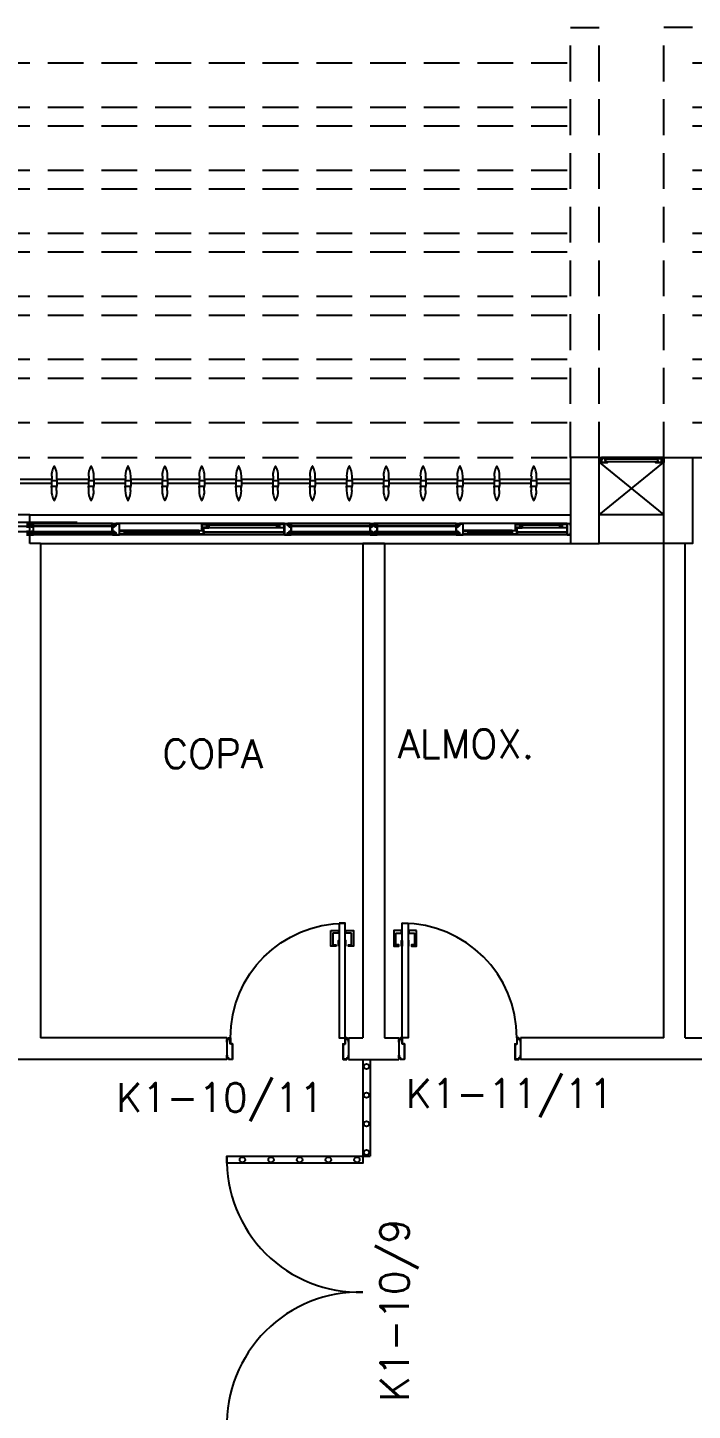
# Model space of a CAD drawing. Header units: millimetres. Extents: x 1887 to 2405, y 1100 to 1335.
# Drawn here: x 2138.97 to 2143.61, y 1265 to 1274.65 of the extents above; entities that cross this region are included whole.
import ezdxf

# ---------------------------------------------------------------- set-up
doc = ezdxf.new("R2010")
doc.units = ezdxf.units.MM
doc.linetypes.add('HIDDEN', pattern=[0.375, 0.25, -0.125])
for name, color, linetype in [('AR- ALV1', 235, 'Continuous'), ('AR-ALV', 2, 'Continuous'), ('AR-BRISES', 1, 'Continuous'), ('AR-ESQ', 1, 'Continuous'), ('AR-ESTC', 3, 'Continuous'), ('AR-PERGOLAPROJ', 1, 'HIDDEN'), ('AR-PORTA', 1, 'Continuous'), ('AR-SHAFT', 1, 'Continuous'), ('BR-PAINEL', 1, 'Continuous'), ('BR-SUPORTE', 1, 'Continuous'), ('DIV', 2, 'Continuous'), ('DT-ESQ-BAGUETE-C', 2, 'Continuous'), ('DT-ESQ-BAGUETE-V', 1, 'Continuous'), ('DT-ESQ-CHAPA DOBRADA-V', 1, 'Continuous'), ('DT-ESQ-MARCO-V', 1, 'Continuous'), ('DT-ESQ-PERFIL CADEIRA-C', 2, 'Continuous'), ('DT-ESQ-PERFIL CADEIRA-V', 1, 'Continuous'), ('DT-ESQ-PERFIL U SIMPLES-C', 2, 'Continuous'), ('DT-ESQ-PERFIL U-C', 2, 'Continuous'), ('DT-ESQ-PERFIL U-V', 1, 'Continuous'), ('DT-ESQ-VENEZIANA-C', 2, 'Continuous'), ('DT-ESQ-VENEZIANA-V', 2, 'Continuous'), ('DT-ESQ-VIDRO-C', 2, 'Continuous'), ('DT-ESQ-VIDRO-PROJ', 1, 'HIDDEN'), ('DT-ESQ-VIDRO-V', 2, 'Continuous'), ('ENDEREÇO', 2, 'Continuous'), ('maçaneta', 1, 'Continuous'), ('mov', 1, 'Continuous'), ('PG-PROJ', 1, 'HIDDEN'), ('PM-PERFIL U-C', 2, 'Continuous'), ('pm1', 2, 'Continuous'), ('TEXTO', 2, 'Continuous')]:
    doc.layers.add(name, color=color, linetype=linetype)
doc.styles.add('UNB-100', font='simplex.shx', dxfattribs={"height": 0.2})
doc.styles.add('UNB1-100', font='simplex.shx', dxfattribs={"height": 0.2})

# ---------------------------------------------------------------- blocks, each defined once
blk = doc.blocks.new('EF21-P')
at = {"layer": 'DT-ESQ-BAGUETE-C', "ltscale": 0.1}
for points in [[(0.4225, -0.08), (0.409, -0.08), (0.409, -0.0785), (0.422, -0.0785, 0.414214), (0.4225, -0.078), (0.4225, -0.067, 0.414214), (0.422, -0.0665), (0.409, -0.0665), (0.409, -0.065), (0.4225, -0.065, -0.414214), (0.424, -0.0665), (0.424, -0.0785, -0.414214)], [(0.7015, -0.08), (0.715, -0.08), (0.715, -0.0785), (0.702, -0.0785, -0.414214), (0.7015, -0.078), (0.7015, -0.067, -0.414214), (0.702, -0.0665), (0.715, -0.0665), (0.715, -0.065), (0.7015, -0.065, 0.414214), (0.7, -0.0665), (0.7, -0.0785, 0.414214)], [(2.61, -0.08), (2.5965, -0.08), (2.5965, -0.0785), (2.6095, -0.0785, 0.414214), (2.61, -0.078), (2.61, -0.067, 0.414214), (2.6095, -0.0665), (2.5965, -0.0665), (2.5965, -0.065), (2.61, -0.065, -0.414214), (2.6115, -0.0665), (2.6115, -0.0785, -0.414214)], [(3.1015, -0.08), (3.115, -0.08), (3.115, -0.0785), (3.102, -0.0785, -0.414214), (3.1015, -0.078), (3.1015, -0.067, -0.414214), (3.102, -0.0665), (3.115, -0.0665), (3.115, -0.065), (3.1015, -0.065, 0.414214), (3.1, -0.0665), (3.1, -0.0785, 0.414214)], [(0.0735, -0.125), (0.06, -0.125), (0.06, -0.1235), (0.073, -0.1235, 0.414214), (0.0735, -0.123), (0.0735, -0.112, 0.414214), (0.073, -0.1115), (0.06, -0.1115), (0.06, -0.11), (0.0735, -0.11, -0.414214), (0.075, -0.1115), (0.075, -0.1235, -0.414214)], [(0.339, -0.125), (0.3525, -0.125), (0.3525, -0.1235), (0.3395, -0.1235, -0.414214), (0.339, -0.123), (0.339, -0.112, -0.414214), (0.3395, -0.1115), (0.3525, -0.1115), (0.3525, -0.11), (0.339, -0.11, 0.414214), (0.3375, -0.1115), (0.3375, -0.1235, 0.414214)], [(2.0485, -0.125), (2.035, -0.125), (2.035, -0.1235), (2.048, -0.1235, 0.414214), (2.0485, -0.123), (2.0485, -0.112, 0.414214), (2.048, -0.1115), (2.035, -0.1115), (2.035, -0.11), (2.0485, -0.11, -0.414214), (2.05, -0.1115), (2.05, -0.1235, -0.414214)], [(2.5265, -0.125), (2.54, -0.125), (2.54, -0.1235), (2.527, -0.1235, -0.414214), (2.5265, -0.123), (2.5265, -0.112, -0.414214), (2.527, -0.1115), (2.54, -0.1115), (2.54, -0.11), (2.5265, -0.11, 0.414214), (2.525, -0.1115), (2.525, -0.1235, 0.414214)]]:
    blk.add_lwpolyline(points, format="xyb", close=True, dxfattribs=at)
at = {"layer": 'DT-ESQ-BAGUETE-V', "ltscale": 0.1}
for p, q in [((0.4225, -0.065), (0.7015, -0.065)), ((2.61, -0.065), (3.1015, -0.065)), ((0.0735, -0.11), (0.339, -0.11)), ((2.0485, -0.11), (2.5265, -0.11))]:
    blk.add_line(p, q, dxfattribs=at)
at = {"layer": 'DT-ESQ-CHAPA DOBRADA-V', "ltscale": 0.1}
for p, q in [((0.025, -0.077), (0.374, -0.077)), ((0.025, -0.08), (0.374, -0.08)), ((2, -0.077), (2.5615, -0.077)), ((2, -0.08), (2.5615, -0.08))]:
    blk.add_line(p, q, dxfattribs=at)
at = {"layer": 'DT-ESQ-MARCO-V', "ltscale": 0.1}
for p, q in [((0.7985, -0.06), (1.3515, -0.06)), ((1.3985, -0.06), (1.9515, -0.06)), ((3.1985, -0.06), (3.7515, -0.06)), ((0.7985, -0.14), (1.3515, -0.14)), ((1.3985, -0.14), (1.9515, -0.14)), ((3.1985, -0.14), (3.7515, -0.14))]:
    blk.add_line(p, q, dxfattribs=at)
at = {"layer": 'DT-ESQ-PERFIL CADEIRA-C', "ltscale": 0.1}
for p, q in [((0.376, -0.0885), (0.4225, -0.0885)), ((0.75, -0.0885), (0.7015, -0.0885)), ((2.5635, -0.0885), (2.61, -0.0885)), ((3.15, -0.0885), (3.1015, -0.0885)), ((0.025, -0.1335), (0.0735, -0.1335)), ((0.3855, -0.1335), (0.339, -0.1335)), ((2, -0.1335), (2.0485, -0.1335)), ((2.573, -0.1335), (2.5265, -0.1335))]:
    blk.add_line(p, q, dxfattribs=at)
for points in [[(0.4225, -0.087, -1), (0.4225, -0.09), (0.376, -0.09, -0.414214), (0.374, -0.088), (0.374, -0.067, -0.414214), (0.376, -0.065), (0.4075, -0.065, -0.414214), (0.409, -0.0665), (0.409, -0.087)], [(0.409, -0.0885, -0.198913), (0.4079, -0.0881, -0.198913), (0.4075, -0.087), (0.4075, -0.067, 0.414214), (0.407, -0.0665), (0.376, -0.0665, 0.414214), (0.3755, -0.067), (0.3755, -0.088, 0.414214), (0.376, -0.0885)], [(0.7015, -0.09), (0.75, -0.09), (0.75, -0.0885), (0.715, -0.0885, 0.198912), (0.7161, -0.0881, 0.198913), (0.7165, -0.087), (0.7165, -0.067, -0.414214), (0.717, -0.0665), (0.75, -0.0665), (0.75, -0.065), (0.7165, -0.065, 0.414214), (0.715, -0.0665), (0.715, -0.0785), (0.715, -0.08), (0.715, -0.087), (0.7015, -0.087, 1)], [(2.61, -0.087, -1), (2.61, -0.09), (2.5635, -0.09, -0.414214), (2.5615, -0.088), (2.5615, -0.067, -0.414214), (2.5635, -0.065), (2.595, -0.065, -0.414214), (2.5965, -0.0665), (2.5965, -0.087)], [(2.5965, -0.0885, -0.198913), (2.5954, -0.0881, -0.198913), (2.595, -0.087), (2.595, -0.067, 0.414214), (2.5945, -0.0665), (2.5635, -0.0665, 0.414214), (2.563, -0.067), (2.563, -0.088, 0.414214), (2.5635, -0.0885)], [(3.1015, -0.09), (3.15, -0.09), (3.15, -0.0885), (3.115, -0.0885, 0.198912), (3.1161, -0.0881, 0.198913), (3.1165, -0.087), (3.1165, -0.067, -0.414214), (3.117, -0.0665), (3.15, -0.0665), (3.15, -0.065), (3.1165, -0.065, 0.414214), (3.115, -0.0665), (3.115, -0.0785), (3.115, -0.08), (3.115, -0.087), (3.1015, -0.087, 1)], [(0.0735, -0.135), (0.025, -0.135), (0.025, -0.1335), (0.06, -0.1335, -0.198912), (0.0589, -0.1331, -0.198913), (0.0585, -0.132), (0.0585, -0.112, 0.414214), (0.058, -0.1115), (0.025, -0.1115), (0.025, -0.11), (0.0585, -0.11, -0.414214), (0.06, -0.1115), (0.06, -0.1235), (0.06, -0.125), (0.06, -0.132), (0.0735, -0.132, -1)], [(0.339, -0.132, 1), (0.339, -0.135), (0.3855, -0.135, 0.414214), (0.3875, -0.133), (0.3875, -0.112, 0.414214), (0.3855, -0.11), (0.354, -0.11, 0.414214), (0.3525, -0.1115), (0.3525, -0.132)], [(0.3525, -0.1335, 0.198913), (0.3536, -0.1331, 0.198913), (0.354, -0.132), (0.354, -0.112, -0.414214), (0.3545, -0.1115), (0.3855, -0.1115, -0.414214), (0.386, -0.112), (0.386, -0.133, -0.414214), (0.3855, -0.1335)], [(2.0485, -0.135), (2, -0.135), (2, -0.1335), (2.035, -0.1335, -0.198912), (2.0339, -0.1331, -0.198913), (2.0335, -0.132), (2.0335, -0.112, 0.414214), (2.033, -0.1115), (2, -0.1115), (2, -0.11), (2.0335, -0.11, -0.414214), (2.035, -0.1115), (2.035, -0.1235), (2.035, -0.125), (2.035, -0.132), (2.0485, -0.132, -1)], [(2.5265, -0.132, 1), (2.5265, -0.135), (2.573, -0.135, 0.414214), (2.575, -0.133), (2.575, -0.112, 0.414214), (2.573, -0.11), (2.5415, -0.11, 0.414214), (2.54, -0.1115), (2.54, -0.132)], [(2.54, -0.1335, 0.198913), (2.5411, -0.1331, 0.198913), (2.5415, -0.132), (2.5415, -0.112, -0.414214), (2.542, -0.1115), (2.573, -0.1115, -0.414214), (2.5735, -0.112), (2.5735, -0.133, -0.414214), (2.573, -0.1335)]]:
    blk.add_lwpolyline(points, format="xyb", close=True, dxfattribs=at)
at = {"layer": 'DT-ESQ-PERFIL CADEIRA-V', "ltscale": 0.1}
for p, q in [((0.4075, -0.09), (0.7015, -0.09)), ((2.595, -0.09), (3.1015, -0.09)), ((0.0735, -0.135), (0.339, -0.135)), ((2.0485, -0.135), (2.5265, -0.135))]:
    blk.add_line(p, q, dxfattribs=at)
at = {"layer": 'DT-ESQ-PERFIL U SIMPLES-C', "ltscale": 0.1}
for points in [[(0.376, -0.102), (0.384, -0.102), (0.384, -0.1005), (0.376, -0.1005, -0.414214), (0.3755, -0.1), (0.3755, -0.092, -0.414214), (0.376, -0.0915), (0.384, -0.0915), (0.384, -0.09), (0.376, -0.09, 0.414214), (0.374, -0.092), (0.374, -0.1, 0.414214)], [(2.5635, -0.102), (2.5715, -0.102), (2.5715, -0.1005), (2.5635, -0.1005, -0.414214), (2.563, -0.1), (2.563, -0.092, -0.414214), (2.5635, -0.0915), (2.5715, -0.0915), (2.5715, -0.09), (2.5635, -0.09, 0.414214), (2.5615, -0.092), (2.5615, -0.1, 0.414214)], [(0.3855, -0.098), (0.3775, -0.098), (0.3775, -0.0995), (0.3855, -0.0995, -0.414214), (0.386, -0.1), (0.386, -0.108, -0.414214), (0.3855, -0.1085), (0.3775, -0.1085), (0.3775, -0.11), (0.3855, -0.11, 0.414214), (0.3875, -0.108), (0.3875, -0.1, 0.414214)], [(2.573, -0.098), (2.565, -0.098), (2.565, -0.0995), (2.573, -0.0995, -0.414214), (2.5735, -0.1), (2.5735, -0.108, -0.414214), (2.573, -0.1085), (2.565, -0.1085), (2.565, -0.11), (2.573, -0.11, 0.414214), (2.575, -0.108), (2.575, -0.1, 0.414214)]]:
    blk.add_lwpolyline(points, format="xyb", close=True, dxfattribs=at)
at = {"layer": 'DT-ESQ-PERFIL U-C', "ltscale": 0.1}
for points in [[(0, -0.0615, -0.414214), (0.0015, -0.06), (0.0235, -0.06, -0.414214), (0.025, -0.0615), (0.025, -0.1385, -0.414214), (0.0235, -0.14), (0.0015, -0.14, -0.414214), (0, -0.1385), (0, -0.125), (0.0015, -0.125), (0.0015, -0.138, 0.414214), (0.002, -0.1385), (0.023, -0.1385, 0.414214), (0.0235, -0.138), (0.0235, -0.062, 0.414214), (0.023, -0.0615), (0.002, -0.0615, 0.414214), (0.0015, -0.062), (0.0015, -0.075), (0, -0.075)], [(0.775, -0.0615, 0.414214), (0.7735, -0.06), (0.7515, -0.06, 0.414214), (0.75, -0.0615), (0.75, -0.1385, 0.414214), (0.7515, -0.14), (0.7735, -0.14, 0.414214), (0.775, -0.1385), (0.775, -0.125), (0.7735, -0.125), (0.7735, -0.138, -0.414214), (0.773, -0.1385), (0.752, -0.1385, -0.414214), (0.7515, -0.138), (0.7515, -0.062, -0.414214), (0.752, -0.0615), (0.773, -0.0615, -0.414214), (0.7735, -0.062), (0.7735, -0.075), (0.775, -0.075)], [(0.8, -0.1285), (0.8, -0.1385, -0.414214), (0.7985, -0.14), (0.7765, -0.14, -0.414214), (0.775, -0.1385), (0.775, -0.125), (0.7765, -0.125), (0.7765, -0.138, 0.414214), (0.777, -0.1385), (0.798, -0.1385, 0.414214), (0.7985, -0.138), (0.7985, -0.1285), (0.7855, -0.1285, -0.414214), (0.784, -0.127), (0.784, -0.117, -0.414214), (0.7855, -0.1155), (0.7985, -0.1155), (0.7985, -0.0845), (0.7855, -0.0845, -0.414214), (0.784, -0.083), (0.784, -0.073, -0.414214), (0.7855, -0.0715), (0.7985, -0.0715), (0.7985, -0.062, 0.414214), (0.798, -0.0615), (0.777, -0.0615, 0.414214), (0.7765, -0.062), (0.7765, -0.075), (0.775, -0.075), (0.775, -0.0615, -0.414214), (0.7765, -0.06), (0.7985, -0.06, -0.414214), (0.8, -0.0615), (0.8, -0.0715, -0.414214), (0.7985, -0.073), (0.7855, -0.073), (0.7855, -0.083), (0.7985, -0.083), (0.7985, -0.083, -0.414214), (0.8, -0.0845), (0.8, -0.1155, -0.414214), (0.7985, -0.117), (0.7985, -0.117), (0.7855, -0.117), (0.7855, -0.127), (0.7985, -0.127, -0.414214)], [(1.35, -0.1285), (1.35, -0.1385, 0.414214), (1.3515, -0.14), (1.3735, -0.14, 0.414214), (1.375, -0.1385), (1.375, -0.125), (1.3735, -0.125), (1.3735, -0.138, -0.414214), (1.373, -0.1385), (1.352, -0.1385, -0.414214), (1.3515, -0.138), (1.3515, -0.1285), (1.3645, -0.1285, 0.414214), (1.366, -0.127), (1.366, -0.117, 0.414214), (1.3645, -0.1155), (1.3515, -0.1155), (1.3515, -0.0845), (1.3645, -0.0845, 0.414214), (1.366, -0.083), (1.366, -0.073, 0.414214), (1.3645, -0.0715), (1.3515, -0.0715), (1.3515, -0.062, -0.414214), (1.352, -0.0615), (1.373, -0.0615, -0.414214), (1.3735, -0.062), (1.3735, -0.075), (1.375, -0.075), (1.375, -0.0615, 0.414214), (1.3735, -0.06), (1.3515, -0.06, 0.414214), (1.35, -0.0615), (1.35, -0.0715, 0.414214), (1.3515, -0.073), (1.3645, -0.073), (1.3645, -0.083), (1.3515, -0.083), (1.3515, -0.083, 0.414214), (1.35, -0.0845), (1.35, -0.1155, 0.414214), (1.3515, -0.117), (1.3515, -0.117), (1.3645, -0.117), (1.3645, -0.127), (1.3515, -0.127, 0.414214)], [(1.4, -0.1285), (1.4, -0.1385, -0.414214), (1.3985, -0.14), (1.3765, -0.14, -0.414214), (1.375, -0.1385), (1.375, -0.125), (1.3765, -0.125), (1.3765, -0.138, 0.414214), (1.377, -0.1385), (1.398, -0.1385, 0.414214), (1.3985, -0.138), (1.3985, -0.1285), (1.3855, -0.1285, -0.414214), (1.384, -0.127), (1.384, -0.117, -0.414214), (1.3855, -0.1155), (1.3985, -0.1155), (1.3985, -0.0845), (1.3855, -0.0845, -0.414214), (1.384, -0.083), (1.384, -0.073, -0.414214), (1.3855, -0.0715), (1.3985, -0.0715), (1.3985, -0.062, 0.414214), (1.398, -0.0615), (1.377, -0.0615, 0.414214), (1.3765, -0.062), (1.3765, -0.075), (1.375, -0.075), (1.375, -0.0615, -0.414214), (1.3765, -0.06), (1.3985, -0.06, -0.414214), (1.4, -0.0615), (1.4, -0.0715, -0.414214), (1.3985, -0.073), (1.3855, -0.073), (1.3855, -0.083), (1.3985, -0.083), (1.3985, -0.083, -0.414214), (1.4, -0.0845), (1.4, -0.1155, -0.414214), (1.3985, -0.117), (1.3985, -0.117), (1.3855, -0.117), (1.3855, -0.127), (1.3985, -0.127, -0.414214)], [(1.95, -0.1285), (1.95, -0.1385, 0.414214), (1.9515, -0.14), (1.9735, -0.14, 0.414214), (1.975, -0.1385), (1.975, -0.125), (1.9735, -0.125), (1.9735, -0.138, -0.414214), (1.973, -0.1385), (1.952, -0.1385, -0.414214), (1.9515, -0.138), (1.9515, -0.1285), (1.9645, -0.1285, 0.414214), (1.966, -0.127), (1.966, -0.117, 0.414214), (1.9645, -0.1155), (1.9515, -0.1155), (1.9515, -0.0845), (1.9645, -0.0845, 0.414214), (1.966, -0.083), (1.966, -0.073, 0.414214), (1.9645, -0.0715), (1.9515, -0.0715), (1.9515, -0.062, -0.414214), (1.952, -0.0615), (1.973, -0.0615, -0.414214), (1.9735, -0.062), (1.9735, -0.075), (1.975, -0.075), (1.975, -0.0615, 0.414214), (1.9735, -0.06), (1.9515, -0.06, 0.414214), (1.95, -0.0615), (1.95, -0.0715, 0.414214), (1.9515, -0.073), (1.9645, -0.073), (1.9645, -0.083), (1.9515, -0.083), (1.9515, -0.083, 0.414214), (1.95, -0.0845), (1.95, -0.1155, 0.414214), (1.9515, -0.117), (1.9515, -0.117), (1.9645, -0.117), (1.9645, -0.127), (1.9515, -0.127, 0.414214)], [(1.975, -0.0615, -0.414214), (1.9765, -0.06), (1.9985, -0.06, -0.414214), (2, -0.0615), (2, -0.1385, -0.414214), (1.9985, -0.14), (1.9765, -0.14, -0.414214), (1.975, -0.1385), (1.975, -0.125), (1.9765, -0.125), (1.9765, -0.138, 0.414214), (1.977, -0.1385), (1.998, -0.1385, 0.414214), (1.9985, -0.138), (1.9985, -0.062, 0.414214), (1.998, -0.0615), (1.977, -0.0615, 0.414214), (1.9765, -0.062), (1.9765, -0.075), (1.975, -0.075)], [(3.175, -0.0615, 0.414214), (3.1735, -0.06), (3.1515, -0.06, 0.414214), (3.15, -0.0615), (3.15, -0.1385, 0.414214), (3.1515, -0.14), (3.1735, -0.14, 0.414214), (3.175, -0.1385), (3.175, -0.125), (3.1735, -0.125), (3.1735, -0.138, -0.414214), (3.173, -0.1385), (3.152, -0.1385, -0.414214), (3.1515, -0.138), (3.1515, -0.062, -0.414214), (3.152, -0.0615), (3.173, -0.0615, -0.414214), (3.1735, -0.062), (3.1735, -0.075), (3.175, -0.075)], [(3.2, -0.1285), (3.2, -0.1385, -0.414214), (3.1985, -0.14), (3.1765, -0.14, -0.414214), (3.175, -0.1385), (3.175, -0.125), (3.1765, -0.125), (3.1765, -0.138, 0.414214), (3.177, -0.1385), (3.198, -0.1385, 0.414214), (3.1985, -0.138), (3.1985, -0.1285), (3.1855, -0.1285, -0.414214), (3.184, -0.127), (3.184, -0.117, -0.414214), (3.1855, -0.1155), (3.1985, -0.1155), (3.1985, -0.0845), (3.1855, -0.0845, -0.414214), (3.184, -0.083), (3.184, -0.073, -0.414214), (3.1855, -0.0715), (3.1985, -0.0715), (3.1985, -0.062, 0.414214), (3.198, -0.0615), (3.177, -0.0615, 0.414214), (3.1765, -0.062), (3.1765, -0.075), (3.175, -0.075), (3.175, -0.0615, -0.414214), (3.1765, -0.06), (3.1985, -0.06, -0.414214), (3.2, -0.0615), (3.2, -0.0715, -0.414214), (3.1985, -0.073), (3.1855, -0.073), (3.1855, -0.083), (3.1985, -0.083), (3.1985, -0.083, -0.414214), (3.2, -0.0845), (3.2, -0.1155, -0.414214), (3.1985, -0.117), (3.1985, -0.117), (3.1855, -0.117), (3.1855, -0.127), (3.1985, -0.127, -0.414214)], [(3.75, -0.1285), (3.75, -0.1385, 0.414214), (3.7515, -0.14), (3.7735, -0.14, 0.414214), (3.775, -0.1385), (3.775, -0.125), (3.7735, -0.125), (3.7735, -0.138, -0.414214), (3.773, -0.1385), (3.752, -0.1385, -0.414214), (3.7515, -0.138), (3.7515, -0.1285), (3.7645, -0.1285, 0.414214), (3.766, -0.127), (3.766, -0.117, 0.414214), (3.7645, -0.1155), (3.7515, -0.1155), (3.7515, -0.0845), (3.7645, -0.0845, 0.414214), (3.766, -0.083), (3.766, -0.073, 0.414214), (3.7645, -0.0715), (3.7515, -0.0715), (3.7515, -0.062, -0.414214), (3.752, -0.0615), (3.773, -0.0615, -0.414214), (3.7735, -0.062), (3.7735, -0.075), (3.775, -0.075), (3.775, -0.0615, 0.414214), (3.7735, -0.06), (3.7515, -0.06, 0.414214), (3.75, -0.0615), (3.75, -0.0715, 0.414214), (3.7515, -0.073), (3.7645, -0.073), (3.7645, -0.083), (3.7515, -0.083), (3.7515, -0.083, 0.414214), (3.75, -0.0845), (3.75, -0.1155, 0.414214), (3.7515, -0.117), (3.7515, -0.117), (3.7645, -0.117), (3.7645, -0.127), (3.7515, -0.127, 0.414214)]]:
    blk.add_lwpolyline(points, format="xyb", close=True, dxfattribs=at)
at = {"layer": 'DT-ESQ-PERFIL U-V', "ltscale": 0.1}
for p, q in [((0.0235, -0.06), (0.7515, -0.06)), ((1.9985, -0.06), (3.1515, -0.06)), ((0.0235, -0.14), (0.7515, -0.14)), ((1.9985, -0.14), (3.1515, -0.14))]:
    blk.add_line(p, q, dxfattribs=at)
at = {"layer": 'DT-ESQ-VIDRO-C', "ltscale": 0.1}
for points in [[(0.7125, -0.085), (0.7125, -0.082), (0.4115, -0.082), (0.4115, -0.085)], [(1.3625, -0.081), (1.3625, -0.075), (0.7875, -0.075), (0.7875, -0.081)], [(1.9625, -0.081), (1.9625, -0.075), (1.3875, -0.075), (1.3875, -0.081)], [(3.1125, -0.085), (3.1125, -0.082), (2.599, -0.082), (2.599, -0.085)], [(3.7625, -0.081), (3.7625, -0.075), (3.1875, -0.075), (3.1875, -0.081)], [(0.063, -0.13), (0.063, -0.127), (0.3495, -0.127), (0.3495, -0.13)], [(2.038, -0.13), (2.038, -0.127), (2.537, -0.127), (2.537, -0.13)]]:
    blk.add_lwpolyline(points, close=True, dxfattribs=at)
at = {"layer": 'DT-ESQ-VIDRO-PROJ', "ltscale": 0.1}
for points in [[(3.7985, -0.14), (3.7765, -0.14, -0.414214), (3.775, -0.1385), (3.775, -0.125), (3.7765, -0.125), (3.7765, -0.138, 0.414214), (3.777, -0.1385), (3.798, -0.1385, 0.414214)], [(3.7985, -0.1285), (3.7855, -0.1285, -0.414214), (3.784, -0.127), (3.784, -0.117, -0.414214), (3.7855, -0.1155), (3.7985, -0.1155)], [(3.7985, -0.0845), (3.7855, -0.0845, -0.414214), (3.784, -0.083), (3.784, -0.073, -0.414214), (3.7855, -0.0715), (3.7985, -0.0715)], [(3.798, -0.0615), (3.777, -0.0615, 0.414214), (3.7765, -0.062), (3.7765, -0.075), (3.775, -0.075), (3.775, -0.0615, -0.414214), (3.7765, -0.06), (3.7985, -0.06, -0.414214)], [(3.7985, -0.117), (3.7855, -0.117), (3.7855, -0.127), (3.7985, -0.127, -0.414214)]]:
    blk.add_lwpolyline(points, format="xyb", dxfattribs=at)
blk.add_lwpolyline([(3.7985, -0.073), (3.7855, -0.073), (3.7855, -0.083), (3.7985, -0.083)], dxfattribs=at)
for points in [[(4.3625, -0.081), (4.3625, -0.075), (3.7875, -0.075), (3.7875, -0.081)], [(4.3625, -0.119), (4.3625, -0.125), (3.7875, -0.125), (3.7875, -0.119)]]:
    blk.add_lwpolyline(points, close=True, dxfattribs=at)
at = {"layer": 'DT-ESQ-VIDRO-V', "ltscale": 0.1}
for points in [[(1.3625, -0.119), (1.3625, -0.125), (0.7875, -0.125), (0.7875, -0.119)], [(1.9625, -0.119), (1.9625, -0.125), (1.3875, -0.125), (1.3875, -0.119)], [(3.7625, -0.119), (3.7625, -0.125), (3.1875, -0.125), (3.1875, -0.119)]]:
    blk.add_lwpolyline(points, close=True, dxfattribs=at)
blk = doc.blocks.new('BR-MODULO8')
at = {"layer": 'BR-PAINEL'}
for p, q in [((-3.6242, 0.27), (-3.6217, 0.27)), ((-3.6242, 0.25), (-3.6242, 0.24)), ((-3.6242, 0.25), (-3.6217, 0.25)), ((-3.6242, 0.24), (-3.5858, 0.24)), ((-3.6242, 0.24), (-3.6242, 0.2)), ((-3.6242, 0.2), (-3.5858, 0.2)), ((-3.6242, 0.19), (-3.6242, 0.2)), ((-3.6217, 0.27), (-3.6217, 0.25)), ((-3.5883, 0.27), (-3.5883, 0.25)), ((-3.5858, 0.27), (-3.5883, 0.27)), ((-3.5858, 0.25), (-3.5883, 0.25)), ((-3.5858, 0.25), (-3.5858, 0.24)), ((-3.5858, 0.24), (-3.5858, 0.2)), ((-3.5858, 0.19), (-3.5858, 0.2)), ((-3.3667, 0.27), (-3.3642, 0.27)), ((-3.3667, 0.25), (-3.3667, 0.24)), ((-3.3667, 0.25), (-3.3642, 0.25)), ((-3.3667, 0.24), (-3.3283, 0.24)), ((-3.3667, 0.24), (-3.3667, 0.2)), ((-3.3667, 0.2), (-3.3283, 0.2)), ((-3.3667, 0.19), (-3.3667, 0.2)), ((-3.3642, 0.27), (-3.3642, 0.25)), ((-3.3308, 0.27), (-3.3308, 0.25)), ((-3.3283, 0.27), (-3.3308, 0.27)), ((-3.3283, 0.25), (-3.3308, 0.25)), ((-3.3283, 0.25), (-3.3283, 0.24)), ((-3.3283, 0.24), (-3.3283, 0.2)), ((-3.3283, 0.19), (-3.3283, 0.2)), ((-3.1092, 0.27), (-3.1067, 0.27)), ((-3.1092, 0.25), (-3.1092, 0.24)), ((-3.1092, 0.25), (-3.1067, 0.25)), ((-3.1092, 0.24), (-3.0708, 0.24)), ((-3.1092, 0.24), (-3.1092, 0.2)), ((-3.1092, 0.2), (-3.0708, 0.2)), ((-3.1092, 0.19), (-3.1092, 0.2)), ((-3.1067, 0.27), (-3.1067, 0.25)), ((-3.0733, 0.27), (-3.0733, 0.25)), ((-3.0708, 0.27), (-3.0733, 0.27)), ((-3.0708, 0.25), (-3.0733, 0.25)), ((-3.0708, 0.25), (-3.0708, 0.24)), ((-3.0708, 0.24), (-3.0708, 0.2)), ((-3.0708, 0.19), (-3.0708, 0.2)), ((-2.8517, 0.27), (-2.8492, 0.27)), ((-2.8517, 0.25), (-2.8517, 0.24)), ((-2.8517, 0.25), (-2.8492, 0.25)), ((-2.8517, 0.24), (-2.8133, 0.24)), ((-2.8517, 0.24), (-2.8517, 0.2)), ((-2.8517, 0.2), (-2.8133, 0.2)), ((-2.8517, 0.19), (-2.8517, 0.2)), ((-2.8492, 0.27), (-2.8492, 0.25)), ((-2.8158, 0.27), (-2.8158, 0.25)), ((-2.8133, 0.27), (-2.8158, 0.27)), ((-2.8133, 0.25), (-2.8158, 0.25)), ((-2.8133, 0.25), (-2.8133, 0.24)), ((-2.8133, 0.24), (-2.8133, 0.2)), ((-2.8133, 0.19), (-2.8133, 0.2)), ((-2.5942, 0.27), (-2.5917, 0.27)), ((-2.5942, 0.25), (-2.5942, 0.24)), ((-2.5942, 0.25), (-2.5917, 0.25)), ((-2.5942, 0.24), (-2.5558, 0.24)), ((-2.5942, 0.24), (-2.5942, 0.2)), ((-2.5942, 0.2), (-2.5558, 0.2)), ((-2.5942, 0.19), (-2.5942, 0.2)), ((-2.5917, 0.27), (-2.5917, 0.25)), ((-2.5583, 0.27), (-2.5583, 0.25)), ((-2.5558, 0.27), (-2.5583, 0.27)), ((-2.5558, 0.25), (-2.5583, 0.25)), ((-2.5558, 0.25), (-2.5558, 0.24)), ((-2.5558, 0.24), (-2.5558, 0.2)), ((-2.5558, 0.19), (-2.5558, 0.2)), ((-2.3367, 0.27), (-2.3342, 0.27)), ((-2.3367, 0.25), (-2.3367, 0.24)), ((-2.3367, 0.25), (-2.3342, 0.25)), ((-2.3367, 0.24), (-2.2983, 0.24)), ((-2.3367, 0.24), (-2.3367, 0.2)), ((-2.3367, 0.2), (-2.2983, 0.2)), ((-2.3367, 0.19), (-2.3367, 0.2)), ((-2.3342, 0.27), (-2.3342, 0.25)), ((-2.3008, 0.27), (-2.3008, 0.25)), ((-2.2983, 0.27), (-2.3008, 0.27)), ((-2.2983, 0.25), (-2.3008, 0.25)), ((-2.2983, 0.25), (-2.2983, 0.24)), ((-2.2983, 0.24), (-2.2983, 0.2)), ((-2.2983, 0.19), (-2.2983, 0.2)), ((-2.0792, 0.27), (-2.0767, 0.27)), ((-2.0792, 0.25), (-2.0792, 0.24)), ((-2.0792, 0.25), (-2.0767, 0.25)), ((-2.0792, 0.24), (-2.0408, 0.24)), ((-2.0792, 0.24), (-2.0792, 0.2)), ((-2.0792, 0.2), (-2.0408, 0.2)), ((-2.0792, 0.19), (-2.0792, 0.2)), ((-2.0767, 0.27), (-2.0767, 0.25)), ((-2.0433, 0.27), (-2.0433, 0.25)), ((-2.0408, 0.27), (-2.0433, 0.27)), ((-2.0408, 0.25), (-2.0433, 0.25)), ((-2.0408, 0.25), (-2.0408, 0.24)), ((-2.0408, 0.24), (-2.0408, 0.2)), ((-2.0408, 0.19), (-2.0408, 0.2)), ((-1.8217, 0.27), (-1.8192, 0.27)), ((-1.8217, 0.25), (-1.8217, 0.24)), ((-1.8217, 0.25), (-1.8192, 0.25)), ((-1.8217, 0.24), (-1.7833, 0.24)), ((-1.8217, 0.24), (-1.8217, 0.2)), ((-1.8217, 0.2), (-1.7833, 0.2)), ((-1.8217, 0.19), (-1.8217, 0.2)), ((-1.8192, 0.27), (-1.8192, 0.25)), ((-1.7858, 0.27), (-1.7858, 0.25)), ((-1.7833, 0.27), (-1.7858, 0.27)), ((-1.7833, 0.25), (-1.7858, 0.25)), ((-1.7833, 0.25), (-1.7833, 0.24)), ((-1.7833, 0.24), (-1.7833, 0.2)), ((-1.7833, 0.19), (-1.7833, 0.2)), ((-1.5642, 0.27), (-1.5617, 0.27)), ((-1.5642, 0.25), (-1.5642, 0.24)), ((-1.5642, 0.25), (-1.5617, 0.25)), ((-1.5642, 0.24), (-1.5258, 0.24)), ((-1.5642, 0.24), (-1.5642, 0.2)), ((-1.5642, 0.2), (-1.5258, 0.2)), ((-1.5642, 0.19), (-1.5642, 0.2)), ((-1.5617, 0.27), (-1.5617, 0.25)), ((-1.5283, 0.27), (-1.5283, 0.25)), ((-1.5258, 0.27), (-1.5283, 0.27)), ((-1.5258, 0.25), (-1.5283, 0.25)), ((-1.5258, 0.25), (-1.5258, 0.24)), ((-1.5258, 0.24), (-1.5258, 0.2)), ((-1.5258, 0.19), (-1.5258, 0.2)), ((-1.3067, 0.27), (-1.3042, 0.27)), ((-1.3067, 0.25), (-1.3067, 0.24)), ((-1.3067, 0.25), (-1.3042, 0.25)), ((-1.3067, 0.24), (-1.2683, 0.24)), ((-1.3067, 0.24), (-1.3067, 0.2)), ((-1.3067, 0.2), (-1.2683, 0.2)), ((-1.3067, 0.19), (-1.3067, 0.2)), ((-1.3042, 0.27), (-1.3042, 0.25)), ((-1.2708, 0.27), (-1.2708, 0.25)), ((-1.2683, 0.27), (-1.2708, 0.27)), ((-1.2683, 0.25), (-1.2708, 0.25)), ((-1.2683, 0.25), (-1.2683, 0.24)), ((-1.2683, 0.24), (-1.2683, 0.2)), ((-1.2683, 0.19), (-1.2683, 0.2)), ((-1.0492, 0.27), (-1.0467, 0.27)), ((-1.0492, 0.25), (-1.0492, 0.24)), ((-1.0492, 0.25), (-1.0467, 0.25)), ((-1.0492, 0.24), (-1.0108, 0.24)), ((-1.0492, 0.24), (-1.0492, 0.2)), ((-1.0492, 0.2), (-1.0108, 0.2)), ((-1.0492, 0.19), (-1.0492, 0.2)), ((-1.0467, 0.27), (-1.0467, 0.25)), ((-1.0133, 0.27), (-1.0133, 0.25)), ((-1.0108, 0.27), (-1.0133, 0.27)), ((-1.0108, 0.25), (-1.0133, 0.25)), ((-1.0108, 0.25), (-1.0108, 0.24)), ((-1.0108, 0.24), (-1.0108, 0.2)), ((-1.0108, 0.19), (-1.0108, 0.2)), ((-0.7917, 0.27), (-0.7892, 0.27)), ((-0.7917, 0.25), (-0.7917, 0.24)), ((-0.7917, 0.25), (-0.7892, 0.25)), ((-0.7917, 0.24), (-0.7533, 0.24)), ((-0.7917, 0.24), (-0.7917, 0.2)), ((-0.7917, 0.2), (-0.7533, 0.2)), ((-0.7917, 0.19), (-0.7917, 0.2)), ((-0.7892, 0.27), (-0.7892, 0.25)), ((-0.7558, 0.27), (-0.7558, 0.25)), ((-0.7533, 0.27), (-0.7558, 0.27)), ((-0.7533, 0.25), (-0.7558, 0.25)), ((-0.7533, 0.25), (-0.7533, 0.24)), ((-0.7533, 0.24), (-0.7533, 0.2)), ((-0.7533, 0.19), (-0.7533, 0.2)), ((-0.5342, 0.27), (-0.5317, 0.27)), ((-0.5342, 0.25), (-0.5317, 0.25)), ((-0.5342, 0.25), (-0.5342, 0.24)), ((-0.5342, 0.24), (-0.5342, 0.2)), ((-0.5342, 0.24), (-0.4958, 0.24)), ((-0.5342, 0.19), (-0.5342, 0.2)), ((-0.5342, 0.2), (-0.4958, 0.2)), ((-0.5317, 0.27), (-0.5317, 0.25)), ((-0.4958, 0.27), (-0.4983, 0.27)), ((-0.4983, 0.27), (-0.4983, 0.25)), ((-0.4958, 0.25), (-0.4983, 0.25)), ((-0.4958, 0.25), (-0.4958, 0.24)), ((-0.4958, 0.24), (-0.4958, 0.2)), ((-0.4958, 0.19), (-0.4958, 0.2)), ((-0.2767, 0.27), (-0.2742, 0.27)), ((-0.2767, 0.25), (-0.2767, 0.24)), ((-0.2767, 0.25), (-0.2742, 0.25)), ((-0.2767, 0.24), (-0.2383, 0.24)), ((-0.2767, 0.24), (-0.2767, 0.2)), ((-0.2767, 0.2), (-0.2383, 0.2)), ((-0.2767, 0.19), (-0.2767, 0.2)), ((-0.2742, 0.27), (-0.2742, 0.25)), ((-0.2408, 0.27), (-0.2408, 0.25)), ((-0.2383, 0.27), (-0.2408, 0.27)), ((-0.2383, 0.25), (-0.2408, 0.25)), ((-0.2383, 0.25), (-0.2383, 0.24)), ((-0.2383, 0.24), (-0.2383, 0.2)), ((-0.2383, 0.19), (-0.2383, 0.2)), ((-3.6242, 0.19), (-3.6217, 0.19)), ((-3.6242, 0.17), (-3.6217, 0.17)), ((-3.6217, 0.17), (-3.6217, 0.19)), ((-3.5858, 0.19), (-3.5883, 0.19)), ((-3.5883, 0.17), (-3.5883, 0.19)), ((-3.5858, 0.17), (-3.5883, 0.17)), ((-3.3667, 0.19), (-3.3642, 0.19)), ((-3.3667, 0.17), (-3.3642, 0.17)), ((-3.3642, 0.17), (-3.3642, 0.19)), ((-3.3283, 0.19), (-3.3308, 0.19)), ((-3.3308, 0.17), (-3.3308, 0.19)), ((-3.3283, 0.17), (-3.3308, 0.17)), ((-3.1092, 0.19), (-3.1067, 0.19)), ((-3.1092, 0.17), (-3.1067, 0.17)), ((-3.1067, 0.17), (-3.1067, 0.19)), ((-3.0708, 0.19), (-3.0733, 0.19)), ((-3.0733, 0.17), (-3.0733, 0.19)), ((-3.0708, 0.17), (-3.0733, 0.17)), ((-2.8517, 0.19), (-2.8492, 0.19)), ((-2.8517, 0.17), (-2.8492, 0.17)), ((-2.8492, 0.17), (-2.8492, 0.19)), ((-2.8133, 0.19), (-2.8158, 0.19)), ((-2.8158, 0.17), (-2.8158, 0.19)), ((-2.8133, 0.17), (-2.8158, 0.17)), ((-2.5942, 0.19), (-2.5917, 0.19)), ((-2.5942, 0.17), (-2.5917, 0.17)), ((-2.5917, 0.17), (-2.5917, 0.19)), ((-2.5558, 0.19), (-2.5583, 0.19)), ((-2.5583, 0.17), (-2.5583, 0.19)), ((-2.5558, 0.17), (-2.5583, 0.17)), ((-2.3367, 0.19), (-2.3342, 0.19)), ((-2.3367, 0.17), (-2.3342, 0.17)), ((-2.3342, 0.17), (-2.3342, 0.19)), ((-2.2983, 0.19), (-2.3008, 0.19)), ((-2.3008, 0.17), (-2.3008, 0.19)), ((-2.2983, 0.17), (-2.3008, 0.17)), ((-2.0792, 0.19), (-2.0767, 0.19)), ((-2.0792, 0.17), (-2.0767, 0.17)), ((-2.0767, 0.17), (-2.0767, 0.19)), ((-2.0408, 0.19), (-2.0433, 0.19)), ((-2.0433, 0.17), (-2.0433, 0.19)), ((-2.0408, 0.17), (-2.0433, 0.17)), ((-1.8217, 0.19), (-1.8192, 0.19)), ((-1.8217, 0.17), (-1.8192, 0.17)), ((-1.8192, 0.17), (-1.8192, 0.19)), ((-1.7833, 0.19), (-1.7858, 0.19)), ((-1.7858, 0.17), (-1.7858, 0.19)), ((-1.7833, 0.17), (-1.7858, 0.17)), ((-1.5642, 0.19), (-1.5617, 0.19)), ((-1.5642, 0.17), (-1.5617, 0.17)), ((-1.5617, 0.17), (-1.5617, 0.19)), ((-1.5258, 0.19), (-1.5283, 0.19)), ((-1.5283, 0.17), (-1.5283, 0.19)), ((-1.5258, 0.17), (-1.5283, 0.17)), ((-1.3067, 0.19), (-1.3042, 0.19)), ((-1.3067, 0.17), (-1.3042, 0.17)), ((-1.3042, 0.17), (-1.3042, 0.19)), ((-1.2683, 0.19), (-1.2708, 0.19)), ((-1.2708, 0.17), (-1.2708, 0.19)), ((-1.2683, 0.17), (-1.2708, 0.17)), ((-1.0492, 0.19), (-1.0467, 0.19)), ((-1.0492, 0.17), (-1.0467, 0.17)), ((-1.0467, 0.17), (-1.0467, 0.19)), ((-1.0108, 0.19), (-1.0133, 0.19)), ((-1.0133, 0.17), (-1.0133, 0.19)), ((-1.0108, 0.17), (-1.0133, 0.17)), ((-0.7917, 0.19), (-0.7892, 0.19)), ((-0.7917, 0.17), (-0.7892, 0.17)), ((-0.7892, 0.17), (-0.7892, 0.19)), ((-0.7533, 0.19), (-0.7558, 0.19)), ((-0.7558, 0.17), (-0.7558, 0.19)), ((-0.7533, 0.17), (-0.7558, 0.17)), ((-0.5342, 0.19), (-0.5317, 0.19)), ((-0.5342, 0.17), (-0.5317, 0.17)), ((-0.5317, 0.17), (-0.5317, 0.19)), ((-0.4983, 0.17), (-0.4983, 0.19)), ((-0.4958, 0.19), (-0.4983, 0.19)), ((-0.4958, 0.17), (-0.4983, 0.17)), ((-0.2767, 0.19), (-0.2742, 0.19)), ((-0.2767, 0.17), (-0.2742, 0.17)), ((-0.2742, 0.17), (-0.2742, 0.19)), ((-0.2383, 0.19), (-0.2408, 0.19)), ((-0.2408, 0.17), (-0.2408, 0.19)), ((-0.2383, 0.17), (-0.2408, 0.17))]:
    blk.add_line(p, q, dxfattribs=at)
for centre, radius, start, end in [((-3.4992, 0.2739), 0.1251, 148.47206, 181.77204), ((-3.605, 0.3387), 0.001, 37.1012, 142.8988), ((-3.7108, 0.2739), 0.1251, 358.22796, 31.52794), ((-3.2417, 0.2739), 0.1251, 148.47206, 181.77204), ((-3.3475, 0.3387), 0.001, 37.1012, 142.8988), ((-3.4533, 0.2739), 0.1251, 358.22796, 31.52794), ((-2.9842, 0.2739), 0.1251, 148.47206, 181.77204), ((-3.09, 0.3387), 0.001, 37.1012, 142.8988), ((-3.1958, 0.2739), 0.1251, 358.22796, 31.52794), ((-2.7267, 0.2739), 0.1251, 148.47206, 181.77204), ((-2.8325, 0.3387), 0.001, 37.1012, 142.8988), ((-2.9383, 0.2739), 0.1251, 358.22796, 31.52794), ((-2.4692, 0.2739), 0.1251, 148.47206, 181.77204), ((-2.575, 0.3387), 0.001, 37.1012, 142.8988), ((-2.6808, 0.2739), 0.1251, 358.22796, 31.52794), ((-2.2117, 0.2739), 0.1251, 148.47206, 181.77204), ((-2.3175, 0.3387), 0.001, 37.1012, 142.8988), ((-2.4233, 0.2739), 0.1251, 358.22796, 31.52794), ((-1.9542, 0.2739), 0.1251, 148.47206, 181.77204), ((-2.06, 0.3387), 0.001, 37.1012, 142.8988), ((-2.1658, 0.2739), 0.1251, 358.22796, 31.52794), ((-1.6967, 0.2739), 0.1251, 148.47206, 181.77204), ((-1.8025, 0.3387), 0.001, 37.1012, 142.8988), ((-1.9083, 0.2739), 0.1251, 358.22796, 31.52794), ((-1.4392, 0.2739), 0.1251, 148.47206, 181.77204), ((-1.545, 0.3387), 0.001, 37.1012, 142.8988), ((-1.6508, 0.2739), 0.1251, 358.22796, 31.52794), ((-1.1817, 0.2739), 0.1251, 148.47206, 181.77204), ((-1.2875, 0.3387), 0.001, 37.1012, 142.8988), ((-1.3933, 0.2739), 0.1251, 358.22796, 31.52794), ((-0.9242, 0.2739), 0.1251, 148.47206, 181.77204), ((-1.03, 0.3387), 0.001, 37.1012, 142.8988), ((-1.1358, 0.2739), 0.1251, 358.22796, 31.52794), ((-0.6667, 0.2739), 0.1251, 148.47206, 181.77204), ((-0.7725, 0.3387), 0.001, 37.1012, 142.8988), ((-0.8783, 0.2739), 0.1251, 358.22796, 31.52794), ((-0.4092, 0.2739), 0.1251, 148.47206, 181.77204), ((-0.515, 0.3387), 0.001, 37.1012, 142.8988), ((-0.6208, 0.2739), 0.1251, 358.22796, 31.52794), ((-0.1517, 0.2739), 0.1251, 148.47206, 181.77204), ((-0.2575, 0.3387), 0.001, 37.1012, 142.8988), ((-0.3633, 0.2739), 0.1251, 358.22796, 31.52794), ((-3.4992, 0.1661), 0.1251, 178.22796, 211.52794), ((-3.605, 0.1013), 0.001, 217.1012, 322.8988), ((-3.7108, 0.1661), 0.1251, 328.47206, 1.77204), ((-3.2417, 0.1661), 0.1251, 178.22796, 211.52794), ((-3.3475, 0.1013), 0.001, 217.1012, 322.8988), ((-3.4533, 0.1661), 0.1251, 328.47206, 1.77204), ((-2.9842, 0.1661), 0.1251, 178.22796, 211.52794), ((-3.09, 0.1013), 0.001, 217.1012, 322.8988), ((-3.1958, 0.1661), 0.1251, 328.47206, 1.77204), ((-2.7267, 0.1661), 0.1251, 178.22796, 211.52794), ((-2.8325, 0.1013), 0.001, 217.1012, 322.8988), ((-2.9383, 0.1661), 0.1251, 328.47206, 1.77204), ((-2.4692, 0.1661), 0.1251, 178.22796, 211.52794), ((-2.575, 0.1013), 0.001, 217.1012, 322.8988), ((-2.6808, 0.1661), 0.1251, 328.47206, 1.77204), ((-2.2117, 0.1661), 0.1251, 178.22796, 211.52794), ((-2.3175, 0.1013), 0.001, 217.1012, 322.8988), ((-2.4233, 0.1661), 0.1251, 328.47206, 1.77204), ((-1.9542, 0.1661), 0.1251, 178.22796, 211.52794), ((-2.06, 0.1013), 0.001, 217.1012, 322.8988), ((-2.1658, 0.1661), 0.1251, 328.47206, 1.77204), ((-1.6967, 0.1661), 0.1251, 178.22796, 211.52794), ((-1.8025, 0.1013), 0.001, 217.1012, 322.8988), ((-1.9083, 0.1661), 0.1251, 328.47206, 1.77204), ((-1.4392, 0.1661), 0.1251, 178.22796, 211.52794), ((-1.545, 0.1013), 0.001, 217.1012, 322.8988), ((-1.6508, 0.1661), 0.1251, 328.47206, 1.77204), ((-1.1817, 0.1661), 0.1251, 178.22796, 211.52794), ((-1.2875, 0.1013), 0.001, 217.1012, 322.8988), ((-1.3933, 0.1661), 0.1251, 328.47206, 1.77204), ((-0.9242, 0.1661), 0.1251, 178.22796, 211.52794), ((-1.03, 0.1013), 0.001, 217.1012, 322.8988), ((-1.1358, 0.1661), 0.1251, 328.47206, 1.77204), ((-0.6667, 0.1661), 0.1251, 178.22796, 211.52794), ((-0.7725, 0.1013), 0.001, 217.1012, 322.8988), ((-0.8783, 0.1661), 0.1251, 328.47206, 1.77204), ((-0.4092, 0.1661), 0.1251, 178.22796, 211.52794), ((-0.515, 0.1013), 0.001, 217.1012, 322.8988), ((-0.6208, 0.1661), 0.1251, 328.47206, 1.77204), ((-0.1517, 0.1661), 0.1251, 178.22796, 211.52794), ((-0.2575, 0.1013), 0.001, 217.1012, 322.8988), ((-0.3633, 0.1661), 0.1251, 328.47206, 1.77204)]:
    blk.add_arc(centre, radius, start, end, dxfattribs=at)
at = {"layer": 'BR-SUPORTE'}
for p, q in [((-3.8433, 0.25), (-3.6217, 0.25)), ((-3.8433, 0.22), (-3.6242, 0.22)), ((-3.5858, 0.25), (-3.3642, 0.25)), ((-3.5858, 0.22), (-3.3667, 0.22)), ((-3.3283, 0.25), (-3.1067, 0.25)), ((-3.3283, 0.22), (-3.1092, 0.22)), ((-3.0708, 0.25), (-2.8492, 0.25)), ((-3.0708, 0.22), (-2.8517, 0.22)), ((-2.8133, 0.25), (-2.5917, 0.25)), ((-2.8133, 0.22), (-2.5942, 0.22)), ((-2.5558, 0.25), (-2.3342, 0.25)), ((-2.5558, 0.22), (-2.3367, 0.22)), ((-2.2983, 0.25), (-2.0767, 0.25)), ((-2.2983, 0.22), (-2.0792, 0.22)), ((-2.0408, 0.25), (-1.8192, 0.25)), ((-2.0408, 0.22), (-1.8217, 0.22)), ((-1.7833, 0.25), (-1.5617, 0.25)), ((-1.7833, 0.22), (-1.5642, 0.22)), ((-1.5258, 0.25), (-1.3042, 0.25)), ((-1.5258, 0.22), (-1.3067, 0.22)), ((-1.2683, 0.25), (-1.0467, 0.25)), ((-1.2683, 0.22), (-1.0492, 0.22)), ((-1.0108, 0.25), (-0.7892, 0.25)), ((-1.0108, 0.22), (-0.7917, 0.22)), ((-0.7533, 0.25), (-0.5317, 0.25)), ((-0.7533, 0.22), (-0.5342, 0.22)), ((-0.4958, 0.25), (-0.2742, 0.25)), ((-0.4958, 0.22), (-0.2767, 0.22)), ((-0.2383, 0.25), (0, 0.25)), ((-0.2383, 0.22), (0, 0.22))]:
    blk.add_line(p, q, dxfattribs=at)
blk = doc.blocks.new('PG-MODULO1-PJ-C')
at = {"layer": 'PG-PROJ'}
for p, q in [((0.2, 3), (0, 3)), ((0, 0), (0, 3)), ((5.35, 3), (5.55, 3)), ((5.35, 0), (5.35, 3)), ((5.55, 0), (5.55, 3)), ((0.2, 2.7546), (5.35, 2.7546)), ((0.2, 2.4454), (5.35, 2.4454)), ((0.2, 2.3146), (5.35, 2.3146)), ((0.2, 2.0054), (5.35, 2.0054)), ((0.2, 1.8746), (5.35, 1.8746)), ((0.2, 1.5654), (5.35, 1.5654)), ((0.2, 1.4346), (5.35, 1.4346)), ((0.2, 1.1254), (5.35, 1.1254)), ((0.2, 0.9946), (5.35, 0.9946)), ((0.2, 0.6854), (5.35, 0.6854)), ((0.2, 0.5546), (5.35, 0.5546)), ((0.2, 0.2454), (5.35, 0.2454)), ((0.2, 0), (5.35, 0))]:
    blk.add_line(p, q, dxfattribs=at)
blk = doc.blocks.new('PM3')
at = {"layer": 'maçaneta'}
for points in [[(0.02, 0.825), (-0.035, 0.825), (-0.035, 0.715), (0, 0.715), (0, 0.725), (-0.02, 0.725), (-0.02, 0.8035, -0.414214), (-0.0185, 0.805), (0.02, 0.805)], [(0.125, 0.825), (0.07, 0.825), (0.07, 0.805), (0.1085, 0.805, -0.414214), (0.11, 0.8035), (0.11, 0.725), (0.09, 0.725), (0.09, 0.715), (0.125, 0.715)]]:
    blk.add_lwpolyline(points, format="xyb", close=True, dxfattribs=at)
for points in [[(0.02, 0.715), (0.02, 0.755), (0.025, 0.755), (0.025, 0.715)], [(0.07, 0.715), (0.07, 0.755), (0.065, 0.755), (0.065, 0.715)]]:
    blk.add_lwpolyline(points, close=True, dxfattribs=at)
at = {"layer": 'mov'}
blk.add_arc((0.025, 0.075), 0.8, 0, 90, dxfattribs=at)
at = {"layer": 'PM-PERFIL U-C'}
for p, q in [((0, 0.045), (0, 0.0635)), ((0.002, 0.045), (0, 0.045)), ((0.0015, 0.065), (0.01, 0.065)), ((0.002, 0.063), (0.002, 0.045)), ((0.0105, 0.063), (0.002, 0.063)), ((0.01, 0.065), (0.01, 0.0735)), ((0.0115, 0.075), (0.0235, 0.075)), ((0.012, 0.073), (0.012, 0.0645)), ((0.023, 0.073), (0.012, 0.073)), ((0.023, 0.0335), (0.023, 0.073)), ((0.038, 0.032), (0.0245, 0.032)), ((0.025, 0.0735), (0.025, 0.034)), ((0.0385, 0.034), (0.025, 0.034)), ((0.038, 0.032), (0.038, -0.073)), ((0.04, 0.0325), (0.04, -0.0735)), ((0.81, 0.0325), (0.81, -0.0735)), ((0.8115, 0.034), (0.825, 0.034)), ((0.812, 0.032), (0.8255, 0.032)), ((0.812, 0.032), (0.812, -0.073)), ((0.825, 0.0735), (0.825, 0.034)), ((0.8385, 0.075), (0.8265, 0.075)), ((0.827, 0.073), (0.838, 0.073)), ((0.827, 0.0335), (0.827, 0.073)), ((0.838, 0.073), (0.838, 0.0645)), ((0.8395, 0.063), (0.848, 0.063)), ((0.84, 0.065), (0.84, 0.0735)), ((0.8485, 0.065), (0.84, 0.065)), ((0.848, 0.063), (0.848, 0.045)), ((0.848, 0.045), (0.85, 0.045)), ((0.85, 0.045), (0.85, 0.0635)), ((0, -0.045), (0.002, -0.045)), ((0, -0.0635), (0, -0.045)), ((0.01, -0.065), (0.0015, -0.065)), ((0.002, -0.045), (0.002, -0.063)), ((0.002, -0.063), (0.0105, -0.063)), ((0.01, -0.0735), (0.01, -0.065)), ((0.0385, -0.075), (0.0115, -0.075)), ((0.012, -0.0645), (0.012, -0.073)), ((0.012, -0.073), (0.038, -0.073)), ((0.8115, -0.075), (0.8385, -0.075)), ((0.838, -0.073), (0.812, -0.073)), ((0.838, -0.0645), (0.838, -0.073)), ((0.848, -0.063), (0.8395, -0.063)), ((0.84, -0.0735), (0.84, -0.065)), ((0.84, -0.065), (0.8485, -0.065)), ((0.85, -0.045), (0.848, -0.045)), ((0.848, -0.045), (0.848, -0.063)), ((0.85, -0.0635), (0.85, -0.045))]:
    blk.add_line(p, q, dxfattribs=at)
for centre, start, end in [((0.0015, 0.0635), 90, 180), ((0.0115, 0.0735), 90, 180), ((0.0105, 0.0645), 270, 0), ((0.0245, 0.0335), 180, 270), ((0.0235, 0.0735), 360, 90), ((0.0385, 0.0325), 0, 90), ((0.8115, 0.0325), 90, 180), ((0.8265, 0.0735), 90, 180), ((0.8255, 0.0335), 270, 0), ((0.8395, 0.0645), 180, 270), ((0.8385, 0.0735), 0, 90), ((0.8485, 0.0635), 0, 90), ((0.0015, -0.0635), 180, 270), ((0.0115, -0.0735), 180, 270), ((0.0105, -0.0645), 0, 90), ((0.0385, -0.0735), 269.93864, 0), ((0.8115, -0.0735), 180, 270.06136), ((0.8395, -0.0645), 90, 180), ((0.8385, -0.0735), 270, 0), ((0.8485, -0.0635), 270, 0)]:
    blk.add_arc(centre, 0.0015, start, end, dxfattribs=at)
at = {"layer": 'pm1'}
blk.add_lwpolyline([(0.065, 0.875), (0.065, 0.075), (0.025, 0.075), (0.025, 0.875)], close=True, dxfattribs=at)
blk = doc.blocks.new('EF01C-P')
at = {"layer": 'DT-ESQ-BAGUETE-C', "ltscale": 0.1}
for points in [[(0.0015, 0.035), (0.015, 0.035), (0.015, 0.0335), (0.0015, 0.0335), (0.0015, 0.005), (0.015, 0.005), (0.015, 0.0035), (0.0015, 0.0035, -0.414214), (0, 0.005), (0, 0.0335, -0.414214)], [(0.4485, 0.035), (0.435, 0.035), (0.435, 0.0335), (0.4485, 0.0335), (0.4485, 0.005), (0.435, 0.005), (0.435, 0.0035), (0.4485, 0.0035, 0.414214), (0.45, 0.005), (0.45, 0.0335, 0.414214)]]:
    blk.add_lwpolyline(points, format="xyb", close=True, dxfattribs=at)
at = {"layer": 'DT-ESQ-PERFIL CADEIRA-C', "ltscale": 0.1}
for points in [[(0.01, 0.0015), (0.01, 0.003), (0.0015, 0.003, 1), (0.0015, 0), (0.015, 0, 0.414214), (0.0165, 0.0015), (0.0165, 0.0335), (0.043, 0.0335)], [(0.043, 0.0065), (0.018, 0.0065), (0.018, 0.0165), (0.0165, 0.0165), (0.0165, 0.0065, 0.414214), (0.018, 0.005), (0.043, 0.005), (0.0565, 0.005, 1), (0.0565, 0.008), (0.043, 0.008), (0.043, 0.02), (0.043, 0.032), (0.0565, 0.032, 1), (0.0565, 0.035), (0.043, 0.035), (0.0165, 0.035, 0.414214), (0.015, 0.0335), (0.015, 0.0015), (0.0015, 0.0015)], [(0.0415, 0.02), (0.0415, 0.032, -0.414214), (0.043, 0.0335), (0.0565, 0.0335)], [(0.0415, 0.02), (0.0415, 0.008, 0.414214), (0.043, 0.0065), (0.0565, 0.0065)], [(0.407, 0.0065), (0.432, 0.0065), (0.432, 0.0165), (0.4335, 0.0165), (0.4335, 0.0065, -0.414214), (0.432, 0.005), (0.407, 0.005), (0.3935, 0.005, -1), (0.3935, 0.008), (0.407, 0.008), (0.407, 0.02), (0.407, 0.032), (0.3935, 0.032, -1), (0.3935, 0.035), (0.407, 0.035), (0.4335, 0.035, -0.414214), (0.435, 0.0335), (0.435, 0.0015), (0.4485, 0.0015)], [(0.4085, 0.02), (0.4085, 0.032, 0.414214), (0.407, 0.0335), (0.3935, 0.0335)], [(0.4085, 0.02), (0.4085, 0.008, -0.414214), (0.407, 0.0065), (0.3935, 0.0065)], [(0.44, 0.0015), (0.44, 0.003), (0.4485, 0.003, -1), (0.4485, 0), (0.435, 0, -0.414214), (0.4335, 0.0015), (0.4335, 0.0335), (0.407, 0.0335)]]:
    blk.add_lwpolyline(points, format="xyb", dxfattribs=at)
at = {"layer": 'DT-ESQ-PERFIL CADEIRA-V', "ltscale": 0.1}
blk.add_line((0.015, 0), (0.435, 0), dxfattribs=at)
at = {"layer": 'DT-ESQ-VENEZIANA-C', "ltscale": 0.1}
for p, q in [((0.043, 0.0105), (0.407, 0.0105)), ((0.043, 0.009), (0.407, 0.009))]:
    blk.add_line(p, q, dxfattribs=at)
at = {"layer": 'DT-ESQ-VENEZIANA-V', "ltscale": 0.1}
blk.add_line((0.043, 0.031), (0.407, 0.031), dxfattribs=at)

msp = doc.modelspace()

# ---------------------------------------------------------------- linework, layer by layer
at = {"layer": 'AR- ALV1'}
msp.add_line((2137.6097, 1271.1985), (2139.3148, 1271.1985), dxfattribs=at)
at = {"layer": 'AR-ALV'}
for p, q in [((2138.9847, 1271.2485), (2137.6097, 1271.2485)), ((2138.9847, 1271.0485), (2138.9847, 1271.2485)), ((2143.4097, 1271.2485), (2142.9597, 1271.2485)), ((2139.0597, 1271.0485), (2138.9847, 1271.0485)), ((2139.0597, 1271.0485), (2139.0597, 1267.5985)), ((2141.3097, 1271.0485), (2141.3097, 1267.5985)), ((2141.4597, 1271.0485), (2141.3097, 1271.0485)), ((2141.4597, 1271.0485), (2141.4597, 1267.5985)), ((2143.4097, 1271.0485), (2142.9597, 1271.0485)), ((2143.4097, 1267.5985), (2143.4097, 1271.0485)), ((2143.5597, 1267.5985), (2143.5597, 1271.0485)), ((2140.3597, 1267.5985), (2139.0597, 1267.5985)), ((2140.3597, 1267.5985), (2140.3597, 1267.4485)), ((2141.2097, 1267.5985), (2141.2097, 1267.4485)), ((2141.2097, 1267.5985), (2141.3097, 1267.5985)), ((2141.4597, 1267.5985), (2141.5597, 1267.5985)), ((2141.5597, 1267.5985), (2141.5597, 1267.4485)), ((2143.4097, 1267.5985), (2142.4097, 1267.5985)), ((2142.4097, 1267.5985), (2142.4097, 1267.4485)), ((2143.5597, 1267.5985), (2144.3847, 1267.5985)), ((2140.3596, 1267.4485), (2135.9097, 1267.4485)), ((2141.2097, 1267.4485), (2141.5597, 1267.4485)), ((2144.3847, 1267.4485), (2142.4097, 1267.4485))]:
    msp.add_line(p, q, dxfattribs=at)
at = {"layer": 'AR-ESQ'}
for p, q in [((2138.9847, 1271.2485), (2142.7597, 1271.2485)), ((2139.0597, 1271.0485), (2142.7597, 1271.0485))]:
    msp.add_line(p, q, dxfattribs=at)
at = {"layer": 'AR-ESTC'}
for points in [[(2142.9597, 1271.6485), (2142.7597, 1271.6485), (2142.7597, 1271.0485), (2142.9597, 1271.0485)], [(2143.4097, 1271.6485), (2143.6097, 1271.6485), (2143.6097, 1271.0485), (2143.4097, 1271.0485)]]:
    msp.add_lwpolyline(points, close=True, dxfattribs=at)
at = {"layer": 'AR-SHAFT'}
for p, q in [((2142.9597, 1271.2485), (2143.4082, 1271.6135)), ((2142.9612, 1271.6135), (2143.4097, 1271.2485))]:
    msp.add_line(p, q, dxfattribs=at)
at = {"layer": 'DIV'}
for p, q in [((2141.3097, 1267.4485), (2141.3097, 1266.7235)), ((2141.3597, 1267.4485), (2141.3597, 1266.7735)), ((2141.3097, 1266.7735), (2141.3597, 1266.7735))]:
    msp.add_line(p, q, dxfattribs=at)
msp.add_lwpolyline([(2140.3597, 1266.7235), (2140.3597, 1266.7735), (2141.3097, 1266.7735), (2141.3097, 1266.7235)], close=True, dxfattribs=at)
for centre, start, end in [((2141.2847, 1266.7485), 178.45184, 271.54816), ((2141.2847, 1264.8985), 88.45184, 181.54816)]:
    msp.add_arc(centre, 0.9253, start, end, dxfattribs=at)
at = {"layer": 'pm1'}
for centre in [(2141.3347, 1267.3987), (2141.3347, 1267.1987), (2141.3347, 1266.9987), (2140.4682, 1266.7485), (2140.6682, 1266.7485), (2140.8682, 1266.7485), (2141.0682, 1266.7485), (2141.2682, 1266.7485), (2141.3347, 1266.7987)]:
    msp.add_circle(centre, 0.0187, dxfattribs=at)

# ---------------------------------------------------------------- block references
at = {"layer": 'AR-BRISES'}
msp.add_blockref('BR-MODULO8', (2142.7597, 1271.2485), dxfattribs=at)
at = {"layer": 'AR-ESQ', "rotation": 180}
for name, p in [('EF01C-P', (2143.4097, 1271.6485)), ('EF21-P', (2142.7597, 1271.0485))]:
    msp.add_blockref(name, p, dxfattribs=at)
at = {"layer": 'AR-PERGOLAPROJ'}
for p in [(2137.4097, 1271.6485), (2143.4097, 1271.6485)]:
    msp.add_blockref('PG-MODULO1-PJ-C', p, dxfattribs=at)
at = {"layer": 'AR-PORTA', "xscale": -1}
msp.add_blockref('PM3', (2141.2097, 1267.5235), dxfattribs=at)
at = {"layer": 'AR-PORTA'}
msp.add_blockref('PM3', (2141.5597, 1267.5235), dxfattribs=at)

# ---------------------------------------------------------------- texts
at = {"layer": 'ENDEREÇO', "style": 'UNB1-100'}
for s, p in [('K1-10/11', (2139.5877, 1267.083)), ('K1-11/11', (2141.6098, 1267.111))]:
    msp.add_text(s, height=0.2, dxfattribs=at).set_placement(p)
msp.add_text('K1-10/9', height=0.2, rotation=90, dxfattribs=at).set_placement((2141.6302, 1265.0582))
at = {"layer": 'TEXTO', "style": 'UNB-100'}
for s, p in [('ALMOX.', (2141.5537, 1269.5498)), ('COPA', (2139.9099, 1269.4813))]:
    msp.add_text(s, height=0.2, dxfattribs=at).set_placement(p)

doc.saveas('drawing.dxf')
